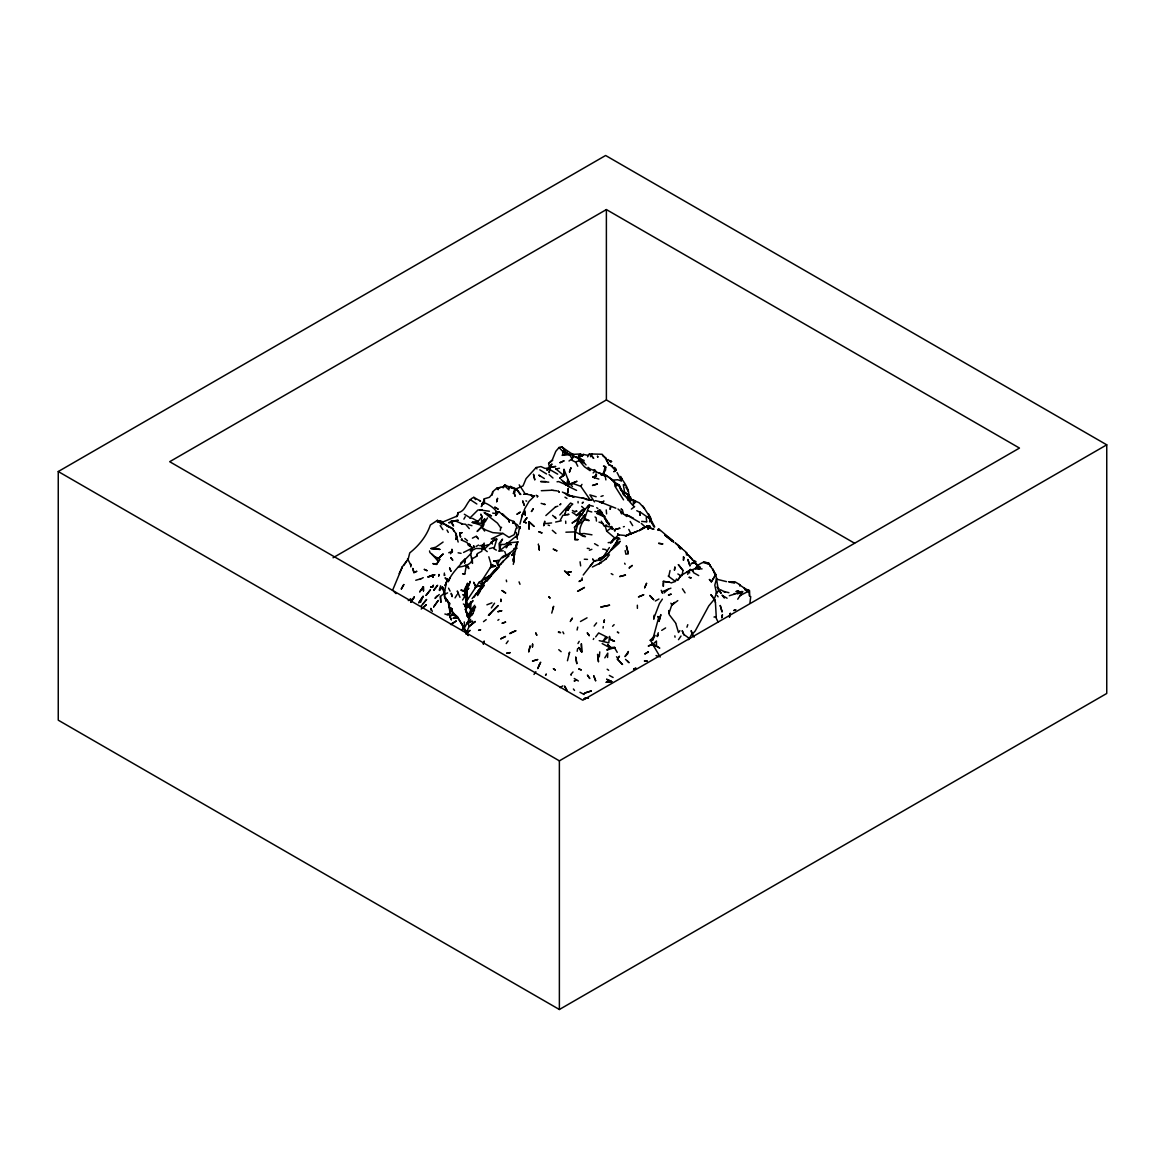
<?xml version="1.0" encoding="UTF-8"?>
<svg xmlns="http://www.w3.org/2000/svg" width="1165" height="1165" viewBox="0 0 1165 1165"><rect width="100%" height="100%" fill="white"/><g stroke="black" fill="none" stroke-linecap="round" stroke-linejoin="round"><path stroke-width="1.5" d="M451.904 552.443L451.918 549.254L452.428 551.176L450.476 553.783M578.044 501.518L578.102 502.931M467.369 588.354L467.413 583.388L467.369 588.354L468.024 584.218C462.199 588.471 466.961 595.213 462.578 599.99M446.239 600.63L445.365 597.66L448.7 602.64C446.646 598.213 442.889 598.082 444.768 592.737L440.414 596.48L440.807 602.305L440.414 596.48M492.416 544.011L491.281 542.104L493.057 541.157L484.655 548.846L481.99 546.633L483.446 546.298L483.388 549.501L483.912 547.375L481.99 546.633L484.145 543.094L484.218 549.196L487.232 551.628M564.006 469.408L563.714 475.014L559.651 478.232L563.86 475.437L564.006 469.408L568.942 482.004L567.821 479.441L566.947 485.033L577.01 481.276L569.408 484.553M461.908 539.628L461.937 538.754L461.209 539.919L466.728 542.38L470.806 546.589M455.792 533.133L456.607 537.167L455.733 539.453L456.563 536.701C457.583 534.123 450.826 527.148 452.209 528.226L440.122 521.643L449.209 527.221M663.482 582.864L663.322 586.388L663.307 581.364L669.802 582.34L663.307 581.364M749.328 592.49L749.372 591.471M607.562 657.468L607.795 653.128L604.81 657.846M432.623 575L428.065 576.923L434.982 574.767L432.623 575L432.914 577.257L432.244 575.583L427.89 576.966M444.375 573.049L444.185 575.452L445.015 575M616.023 486.038L618.178 484.946L614.96 483.781L614.843 485.98L623.552 499.872M653.798 619.387L654.06 615.28M508.712 519.59L509.265 521.949L508.712 519.59L513.852 521.454L517.231 528.138M520.129 494.484L516.284 488.761L523.012 485.936L526.085 478.626L536.089 467.544L540.909 466.582L545.045 468.432L549.662 467.864L551.948 463.99L546.807 470.223L549.662 467.864L548.599 463.466L552.356 459.724L555.792 451.336L559.04 447.506L561.88 446.705L564.355 449.078M444.724 591.194L442.394 586.854L441.418 587.815L444.724 591.194L446.195 583.257L445.219 585.427L447.608 579.151L445.03 577.927L448.248 581.568L450.04 578.029M591.966 534.822L584.131 533.512L579.311 533.905L585.485 536.628C575.714 536.293 580.738 523.9 584.262 519.765L589.228 505.362L589.388 506.644L588.442 505.421L584.102 510.605L581.597 515.469L581.757 513.707L576.806 515.381L572.263 512.411M605.785 467.121L605.552 470.019L603.339 473.704L605.203 466.597L603.499 466.058L605.785 467.121L605.203 466.597M471.199 602.567L473.063 600.601L465.345 609.615L465.84 607.781M430.715 609.95L430.861 608.407L432.332 611.377M504.722 551.511L506.193 555.312C501.227 554.278 493.465 569.641 500.965 563.947M544.521 523.697L544.754 521.192L543.691 525.779L544.521 523.697L551.598 522.954M599.757 651.876L599.291 656.842M519.24 492.446L516.284 488.761L514.085 491.018L516.532 489.3L510.663 486.475C508.115 488.179 504.722 482.82 503.833 486.475L496.712 488.251L492.678 491.761L492.489 493.669L489.416 497.309L484.247 498.824L483.46 501.999M749.983 602.742L750.726 596.553M603.091 628.095L603.266 626.581M631.357 509.105L634.59 506.644C632.435 506.848 612.047 477.985 624.105 493.523L617.29 483.664L618.178 484.946L610.926 478.713L616.707 485.441L614.96 483.781M465.01 597.164L465.956 594.514L467.485 605.465L470.587 608.072L471.243 602.014M516.197 528.153L514.158 534.735L510.59 536.526M567.763 493.086L568.287 488.368L567.253 494.484M460.525 563.234L465.097 559.084L464.587 562.957L465.097 559.084C459.301 566.54 451.656 572.699 448.248 581.568L447.608 579.151L445.219 585.427M581.757 513.707L576.369 520.507L581.757 513.707L578.597 519.051L577.724 524.148L585.078 514.682L580.986 520.012M649.633 521.876L650.172 517.508L642.891 506.047M584.262 693.408L584.131 694.5L579.981 692.272M466.772 594.296L466.116 592.839L467.034 599.582L466.757 596.116L465.286 607.082M449.748 616.358L451.321 619.751L449.748 616.358L453.957 613.693L457.714 616.955L462.316 625.183L464.486 629.814L463.233 627.28L462.068 630.483L463.233 627.28M465.476 605.611L466.757 596.116M479.558 500.542L480.577 501.154L473.791 497.324C466.291 500.309 466.553 510.998 458.078 512.687L457.699 515.396L455.952 516.546L443.079 521.92L439.977 520.755L437.385 522.269M571.607 453.578C576.427 455.806 566.656 455.049 566.787 452.268L564.734 452.821L564.952 450.447L561.88 446.705M444.768 592.737L444.681 598.082M500.28 530.57L500.702 527.818L497.47 523.143L484.232 512.789L491.499 515.906L484.465 512.702M518.236 534.822L519.153 529.012M519.925 524.119L522.692 513.634M553.04 490.436L556.987 490.815M482.499 521.993L484.669 518.949L482.601 525.735L477.126 531.458L483.664 524.978L484.669 518.949L481.232 523.274L472.247 522.386L477.97 521.469L482.048 516.59L480.766 514.158L482.121 516.867L481.349 521.265M577.17 651.293L577.636 648.541M464.981 606.514L465.199 605.188L463.393 603.98M492.096 495.14L492.678 491.761M482.237 548.613L481.786 551.234L477.475 553.535L476.674 556.229L472.291 558.763L472.466 563.409L470.645 553.826L472.189 550.273L471.534 550.725L475.888 548.453L482.237 548.613L483.446 546.298M513.692 557.962L513.328 559.52L513.911 556.943M467.456 599.8L466.961 591.529L467.398 599.844L479.092 582.282L481.538 584.524L482.383 579.893L490.349 567.617L491.281 564.792L488.819 556.768M500.717 544.434L499.567 550.725L508.45 543.866L507.459 542.905L504.372 544.477L500.717 544.434L499.508 549.662L499.115 543.502L502.537 539.133L500.615 542.672M687.656 574.301L689.68 570.369L680.739 575.67L677.462 580.388L679.312 578.219M513.168 561.413L514.566 554.103M694.136 637.124L692.243 634.284L695.214 630.964L708.786 605.887L714.087 599.567L716.97 591.762L716.373 593.436L718.456 590.873L715.82 574.491L711.349 581.83L709.441 579.529L711.349 581.83L715.82 574.491L708.524 562.899L703.238 562.244L707.898 563.947C703.325 557.016 687.466 574.462 700.442 567.166L698.17 568.87L699.32 569.073M513.299 564.37L514.231 559.666L513.707 562.244M513.284 560.875L515.032 551.729M549.88 469.597L549.123 472.67L549.865 466.932L555.763 466.51L549.356 467.573L549.88 469.597L557.671 474.14M515.847 547.419L516.634 543.4M515.658 548.686L516.517 544.288M464.719 573.733L462.592 573.777L464.748 574.345L465.985 567.355M450.695 616.766L448.452 614.45L450.156 613.154L450.797 609.95L449.938 608.785L453.957 613.693L451.845 614.771L450.156 613.154L448.117 601.606L448.7 602.64M681.918 575.685L682.952 570.777M577.738 627.09L577.083 630.017M686.942 627.207L687.787 624.702M660.191 657.045L652.211 643.531L653.623 645.774L653.055 644.099L648.264 646.051L652.589 644.201L659.769 648.09L656.478 646.007L656.448 641.012L653.055 644.099L650.245 640.255L652.575 640.182L658.618 617.756L657.744 616.533L659.958 617.989L658.982 621.411L660.846 614.596L659.958 617.989L658.618 617.756M668.783 576.282L670.05 570.53M465.578 610.169L468.738 618.076L469.335 615.484L472.568 613.78L468.738 618.076L467.544 616.809L472.131 614.785L474.606 609.776M610.227 639.206L614.392 641.332L610.227 639.206L609.47 636.41L608.829 642.847L599.218 640.648M569.234 653.711L569.598 652.152L567.457 660.744M565.986 510.416L569.802 506.688L567.923 510.314L569.802 506.688L565.986 510.416L564.909 514.901L564.719 513.445M575.364 532.696L578.102 523.274L574.462 527.235L575.364 532.696L575.131 531.881L565.899 532.201M588.5 507.824L589.417 505.275L593.291 506.265M648.002 527.643L649.313 526.187M399.187 573.588L402.318 566.947L392.518 590.466M515.309 551.162L517.653 542.089M569.015 460.99L572.059 458.864L569.612 454.612L562.36 455.34L563.54 450.753L563.03 451.7L564.734 452.821M551.744 613.096L553.623 606.31L552.822 609.004M469 585.587L470.136 581.364L469.058 584.582M477.606 595.548L480.053 591.31L477.563 593.888M573.18 454.801L572.059 458.864L573.937 456.403L573.151 454.437M622.139 479.033L621.105 477.97C625.561 484.159 631.27 492.067 627.731 499.931L629.115 495.241L626.814 494.135M474.752 605.29L470.762 610.125L467.689 616.707L465.942 609.703L467.325 616.183L469.335 615.484M496.363 550.142L493.96 548.773L496.785 539.147L491.353 538.944L502.916 533.395L509.061 537.4L510.226 536.716M598.854 479.077L592.781 477.126L595.868 475.99L596.043 473.864L596.495 474.956L594.412 477.767L596.495 474.956M640.124 512.411L640.168 515.323L640.124 512.411L636.774 510.692M484.596 531.065L482.077 527.57L482.601 525.735L472.247 522.386M538.201 544.871L538.448 544.055M451.874 610.285L452.282 608.916L449.311 607.387L452.282 608.916L451.19 611.64M619.911 539.147L618.44 537.88L615.644 543.662L618.863 538.303L613.664 538.798L610.62 543.108L618.367 534.822L617.639 533.745L619.008 535.39M439.234 590.174L440.632 585.806M476.674 556.229L477.359 554.089L476.354 556.389M483.315 643.939L484.247 641.041L483.329 643.925M432.943 586.592L433.409 585.15L432.594 587.131L430.642 587.087L432.594 587.131M450.884 522.255L451.234 521.206L458.078 520.333L451.234 521.206L453.549 526.012L450.884 522.255L448.685 522.721L455.617 520.813M627.658 653.798L628.401 651.512L624.964 656.565L627.484 654.016M716.664 578.16L714.8 585.179L716.504 593.043M456.709 516.707L458.078 512.687M522.939 513.488L521.803 516.809L523.595 511.581M581.466 580.228L582.238 579.762L579.034 581.51L581.466 580.228L582.238 577.927M680.244 577.141L680.739 575.67M657.118 635.988L658.298 632.755M577.316 519.27L572.015 523.07L578.597 519.051L576.078 525.823L577.287 524.731L574.462 527.235M606.849 459.986L602.159 454.263L591.878 454L591.5 454.991L589.708 453.811L587.655 455.326L583.345 454.408L578.393 456.17L580.636 453.957L581.568 455.544L579.617 457.496M537.283 497.164L537.706 496.057M467.66 605.305L466.641 606.805L467.66 605.305L467.136 606.659L468.024 606.135L470.587 608.072M566.787 452.268L566.117 453.942L562.36 455.34M489.679 575.568L487.203 578.568L494.674 569.976M524.672 508.843L529.114 501.3L533.803 496.741L532.827 496.698M420.55 602.378L423.099 596.32L418.818 602.698L423.099 596.32M577.738 521.119L578.597 519.051M653.958 617.945L659.434 603.572L662.39 599.116M582.748 454.976L582.136 456.36L583.345 454.408M585.092 509.586L581.655 506.425M593.305 639.469L593.771 638.435M670.982 582.981L675.38 581.437L676.486 579.005M502.916 533.395L492.853 532.653L485.572 529.915L482.077 527.57L483.388 524.832M483.388 502.304L481.32 506.586L482.834 503.411L483.81 503.819C481.291 499.596 499.814 510.008 496.494 514.61L495.518 515.338L498.984 511.712L509.353 520.566M465.811 633.891L469.073 626.581L475.174 621.528L470.442 625.066M609.455 554.817L606.033 558.982L599.13 563.816L601.3 562.506L592.344 567.02M590.509 456.695L591.878 454M509.323 553.36L507.197 555.05L514.959 549.05M652.575 640.182L655.123 635.406L650.245 640.255M617.96 658.152L617.406 659.172L622.474 664.414L617.406 659.172L619.445 656.201L617.96 658.152L616.518 656.783M577.971 643.531L579.209 641.347M463.903 519.124L465.257 516.721M590.014 499.639L580.811 486.344L581.976 484.363M466.801 623.77L467.937 621.775L472.524 621.193L466.801 623.77L470.675 619.285M631.212 500.528L630.44 497.033L623.959 491.645L624.382 490.931M474.81 588.223L475.742 586.694M505.028 485.179L503.091 487.669L504.707 484.902M688.573 639.672L691.995 633.833L691.194 630.6L692.243 634.284M439.802 590.538L441.418 587.815M485.106 521.949L487.509 517.901M439.977 520.755L440.909 522.109L437.399 520.347L430.351 525.007C426.579 536.177 418.89 545.628 409.745 552.88L408.274 558.807L401.619 567.777M507.984 544.798L506.207 547.783L508.45 543.866L509.425 544.798L507.037 543.138L511.071 544.565L507.037 543.138M483.679 586.053L484.291 585.048L476.966 594.485L482.558 587.451M455.034 597.907L457.073 594.601M503.091 487.669L503.833 486.475M608.174 542.672L611.552 542.22L613.664 538.798M570.238 621.513L572.394 618.091L571.156 620.057M605.873 636.745L602.873 641.507L607.62 637.459L598.664 632.944L595.679 636.876M609.397 547.565L602.713 557.656L609.062 552.458M489.431 548.628L493.64 547.535M436.613 564.311L439.875 559.287L436.234 564.442L432.827 563.583L436.613 564.311L434.647 564.151M584.102 510.605L582.369 513.43M496.479 511.508L495.416 513.095L496.698 511.799L498.984 511.712M485.718 580.767L477.767 591.572L485.718 580.767L481.538 584.524M494.543 603.193L491.368 607.897M411.274 601.431L414.318 596.975L410.663 602.29L414.318 596.975M513.852 521.454L512.644 523.245L514.333 522.896L517.478 524.891L519.663 528.386M474.111 597.194L477.271 592.344L472.087 598.621M573.005 671.987L570.69 674.637L571.229 675.249M468.927 604.533L470.98 601.562M583.214 575L594.194 561.049L596.655 560.278M533.992 674.448L535.871 671.724M678.496 639.672L681.001 636.046M737.736 599.218L742.571 591.66L739.076 592.446M587.568 456.855L589.708 453.811M560.365 519.983L562.913 515.294L569.001 514.333L566.831 514.697M403.833 565.287L406.614 561.413M506.222 643.59L508.144 640.925M615.965 542.774L608.043 554.161M470.267 551.03L472.568 547.943L463.568 552.443M592.781 477.126L595.868 475.99M549.356 467.573L551.293 464.995M465.345 609.615L467.849 606.149M523.769 521.905L526.9 517.857L523.769 521.905L526.362 522.983L525.066 522.255M594.135 626.071L596.582 622.896M627.178 497.076L635.755 501.605L633.061 504.387L635.755 501.605L634.139 500.979L633.003 502.028M679.894 630.687L678.511 632.479L675.846 623.61M615.164 529.449L619.751 528.24L615.164 529.449L614.858 531.211L614.232 530.148M590.174 566.088L592.723 562.841M585.019 698.49L584.218 698.621L588.398 697.879L584.218 698.621M436.831 596.145L435.011 598.402L439.263 594.514M466.83 606.426L469.349 604.737L466.058 604.781L469.888 604.082L467.718 606.586M555.822 506.6L545.861 515.556M423.07 603.776L426.638 599.465L421.249 605.887M491.135 575.597L497.251 568.214L494.149 571.942M492.562 573.238L497.499 567.544L495.591 569.627M606.237 509.95L606.586 513.911M593.16 472.946L595.038 470.806L589.374 468.796L588.092 467.34L590.145 469.757M489.504 614.144L488.514 615.28L498.052 605.625L488.514 615.28L490.611 613.139M468.738 618.076L472.568 613.78L469.277 613.576L467.325 616.183L465.985 609.572M559.841 514.974L570.53 503.032L572.772 504.066L568.899 507.663M611.552 542.22L615.266 538.172L618.863 538.303M675.685 623.071L669.22 614.625L668.768 610.547L668.972 613.212L671.695 605.276L677.797 600.601M506.396 557.758L508.916 555.72L502.45 562.025M492.314 574.243L499.377 566.874M613.169 480.126L617.683 479.747L621.353 480.941M642.221 529.041L643.531 527.658L648.264 526.638L643.531 527.658L640.255 529.726M500.062 564.632L503.469 561.108L498.605 566.059M612.557 626.275L614.144 624.644M489.402 511.246L479.762 509.979L482.237 509.688L477.898 510.022L469.874 518.061M664.065 592.956L668.2 589.228M464.966 559.651L470.791 553.739M468.17 543.807L470.354 544.71L468.199 544.055M422.604 608.13L426.288 604.679L421.22 609.047M576.806 515.381L582.544 509.629L585.165 509.411M688.093 571.928L689.68 570.369L686.869 572.496L690.656 569.467L693.481 571.593L691.864 569.903L690.729 570.588L690.656 569.467M438.826 558.166L443.224 553.914L438.113 558.632L438.826 558.166L435.186 557.016L429.929 552.545L429.521 550.928M576.398 515.673L582.456 510.008M612.586 549.079L619.125 543.152M582.311 503.076L583.316 502.173L582.296 503.032M600.15 560.787L607.431 554.336M410.721 598.708L408.274 600.572M466.874 633.003L470.078 630.338L468.345 631.75M670.894 603.193L671.768 604.766L674.637 602.392M475.174 621.528L469.073 626.581L467.937 621.775M560.511 504.212L559.768 504.809L560.918 503.935M749.488 590.801L739.833 595.621M448.452 614.45L450.054 613.169L447.185 614.654L450.156 613.154M508.188 488.441L510.663 486.475M484.218 549.196L483.3 544.987L479.791 545.759M548.599 463.466L552.705 460.277M481.64 503.892L484.524 501.678L484.247 498.824M601.562 502.858L603.965 501.023M601.373 503.003L603.426 501.46M483.504 621.659L486.198 619.634M610.795 550.433L612.251 549.356M561.457 476.689L563.54 475.247M467.019 606.208L469.888 604.082M479.092 582.282L489.562 575.889L482.397 579.879M497.863 620.261L498.94 619.489M498.067 566.03L496.203 561.472L493.785 561.064L498.766 560.409M671.768 604.766L673.763 603.339M560.234 687.656L562.739 685.865M578.262 524.41L582.733 521.221M443.093 542.045L435.928 547.128L430.948 548.526L439.831 549.399L430.948 548.526M689.156 577.17L691.282 577.942L689.287 577.549M451.044 624.644L456.389 620.901L450.549 624.309M502.523 557.846L506.193 555.312M603.863 525.648L606.674 525.226L605.174 525.866L606.688 531.124L612.12 527.439L611.975 528.968L612.12 527.439L603.863 525.648L601.315 521.177M559.04 447.506L563.03 451.7L564.952 450.447M459.753 533.089L461.952 532.682L459.753 533.089L460.554 537.138L460.044 532.9M500.702 527.818L501.576 527.264M661.705 630.381L665.594 627.935M516.386 547.317L513.867 548.832L517.129 548.249M607.504 649.633L610.314 647.958L614.96 647.565L606.805 650.055L610.314 647.958L607.577 644.347L610.984 647.624L614.96 647.565L610.984 647.624M496.785 539.147L491.281 542.104M630.265 533.337L625.561 536.089L637.969 530.949L625.314 535.784M58.25 471.534L605.625 155.498L1106.75 444.826L1106.75 693.466L559.375 1009.502L58.25 720.174L58.25 471.534L559.375 760.847L1106.75 444.826M606.382 209.569L169.682 461.704L582.777 700.194L1019.477 448.074L606.382 209.569L606.382 399.945L333.059 557.758M508.377 488.616L511.246 486.97M476.092 546.443L478.553 545.06M580.461 621.498L587.029 617.829M655.356 601.009L658.909 599.014M496.712 488.251L498.198 489.693L497.557 488.339M419.924 579.413L423.23 577.636M447.578 592.869L444.506 594.514L442.394 586.854M472.407 538.157L475.611 536.512M541.317 490.713L551.671 490.247M481.99 546.633L488.208 544.754M602.582 557.249L598.504 558.807L607.14 554.991M507.459 554.933L509.964 553.681L505.625 555.72M737.576 593.669L742.12 591.441L737.693 593.597L740.066 592.708M633.556 669.307L635.988 668.128L633.92 668.812M413.866 572.612L416.677 571.36L413.866 572.612L412.789 568.404L413.837 572M670.909 588.179L661.968 591.82M448.758 552.749L452.428 551.176M563.03 451.7L564.996 450.928L563.7 448.263L573.471 454.962M486.912 604.824L491.965 602.844M589.403 550.259L591.864 549.312M605.086 559.346L606.033 558.982M600.98 496.436L603.15 495.693M691.864 569.903L698.723 567.268L697.85 566.219M733.644 610.547L735.931 609.776L734.125 610.358M497.047 488.63L500.557 487.48M555.428 506.95L557.86 506.163M594.194 561.049L592.737 559.171L594.194 561.049L600.004 559.972L598.446 559.739M570.704 484.203L573.005 483.504L580.869 486.358M648.279 526.784L649.895 526.303L646.284 526.565L650.114 526.26M415.759 580.272L420.696 578.83M623.391 526.828L624.324 526.565M576.457 461.617L582.15 459.986L577.753 457.423L583.476 462.767L579.398 460.787L584.451 466.772L590.072 470.66M729.29 595.737L740.765 592.199M490.349 567.617L495.576 566.205L491.281 564.792L495.576 566.205L491.979 566.117M574.665 511.668L576.719 511.187L574.665 511.668L572.423 510.488M596.917 513.503L601.795 512.382L596.917 513.503L604.009 516.721L603.528 515.731M555.647 522.037L561.239 520.813M565.506 485.091L573.005 483.504M738.275 590.946L735.931 591.587L738.887 591.179L737.197 591.354M555.909 468.971L559.462 468.272M473.864 547.448L473.616 545.701L474.432 547.346M458.296 567.166C464.049 566.408 473.776 564.239 471.607 557.351M557.045 481.8L558.574 481.538L567.588 485.397L563.103 481.32M739.95 595.519L740.955 595.359M588.442 505.421L589.417 505.275M737.751 592.65L742.775 591.893M466.582 605.582L467.485 605.465M571.433 454.481L580.636 453.957M628.284 553.87L625.867 554.191L625.154 550.594M493.785 561.064L498.649 560.452M518.236 541.856L507.78 543.05L517.624 534.939L516.022 537.298L516.852 535.594L516.226 532.42M646.284 526.565L648.585 526.303M605.887 479.907L604.999 474.781L607.198 476.208L601.155 474.781L607.198 476.208L602.96 473.296L606.921 476.237L594.907 471.446M746.692 590.597L749.343 590.48L749.532 596.029L749.343 590.48M597.718 510.532L600.732 510.343M734.154 593.64L735.144 593.582M498.576 551.06L503.295 550.841M713.985 617.042L716.257 616.955L715.412 602.159M481.32 526.362L482.077 527.57M457.947 618.236L452.981 618.295L457.889 618.134L461.427 623.595M739.557 584.524L739.79 585.718L739.557 584.524L734.882 581.743L728.635 581.743L734.576 583.126M627.44 497.237L630.571 497.222M698.17 568.87L702.073 568.884M625.052 535.492L618.367 534.822M551.831 490.247L553.055 490.276M641.697 521.367L646.721 521.905M545.715 481.553L540.618 481.538L548.759 482.15M584.306 559.229L587.466 559.389M726.509 581.626L717.189 579.325M472.568 613.78L469.277 613.576L468.417 620.799L464.631 627.615L464.267 621.921M601.999 512.527L594.849 511.522M527.396 494.324L534.604 496.028M587.247 548.336L589.213 548.555M558.457 632.362L560.598 632.653L558.472 631.809M454.743 615.018L452.326 614.654L457.481 617.377M602.669 549.094L605.669 549.56L606.965 551.103M595.344 500.601L602.29 502.363M686.302 554.846L688.733 555.268M586.709 499.712L589.781 500.251M458.122 552.807L461.063 553.331M492.693 513.095L494.441 513.416M728.911 592.679L724.004 591.5L725.038 592.169L720.48 589.694M591.776 511.988L587.597 510.78M569.423 454.568L566.117 453.942L569.612 454.612M744.653 589.548L748.702 590.422L744.231 588.165L746.212 590.131M569.568 486.475L567.603 486.009L576.573 490.392M584.262 519.765L589.155 520.595L584.146 518.265M582.223 497.892L586.286 498.911M516.532 489.3L511.45 488.004L516.284 488.761M599.014 501.532L615.819 508.188M587.291 499.144L571.054 495.868M444.884 614.013L447.375 614.712M544.273 504.27L545.176 504.532L541.157 503.382M596.174 496.756L589.869 494.892L594.485 501.882M534.371 496.29L530.92 495.256L533.046 496.989M468.053 524.483L471.927 525.692M648.191 527.381L653.944 529.245L648.454 527.468M599.028 522.138L602.917 523.464M579.893 534.109L574.782 531.866M548.132 525.066L549.487 525.546M472.509 518.352L477.97 521.469M577.636 458.049L584.16 460.437M656.041 655.56L658.909 656.623M525.939 500.863L526.682 501.154M648.585 517.624L649.895 518.148M716.257 616.955L715.499 616.649L718.048 621.979M456.039 521.221L462.243 523.828L461.486 523.959L465.578 524.25L469.291 528.604M599.101 472.772L607.198 476.208M573.937 456.403L582.15 459.986M562.389 492.067L569.001 495.431L565.069 493.217M569.423 495.241L573.879 497.207L572.277 496.494M448.685 526.9L452.734 528.764M576.165 456.797L581.524 460.437M652.589 644.201L656.478 646.007M634.809 502.421L633.483 500.12L639.381 502.916L644.507 508.493M606.615 475.699L611.698 479.252L610.926 478.713M609.703 639.075L614.392 641.332M601.067 514.26L605.188 516.634M549.123 474.621L552.967 478M598.096 545.73L594.572 543.691M671.302 540.662L673.603 541.827L668.142 536.992L670.457 539.075M571.826 460.19L575.728 462.185L577.767 466.218M546.56 473.966L539.817 469.83M618.775 632.828L617.319 632.071L618.367 632.653M602.174 643.575L610.314 647.958M468.17 545.176L473.092 547.856M609.353 675.409L613.11 677.477M671.462 540.647L673.603 541.827M694.063 560.511L696.029 561.705M639.498 522.284L625.896 514.551L631.11 516.91M632.173 517.508L633.381 518.177M650.172 517.508L648.148 516.372L654.016 527.017M693.335 572.539L698.709 575.597M723.29 596.043L727.077 598.213M606.382 399.945L854.557 543.225M611.217 573.631L612.936 574.651M578.408 459.054L584.218 462.52L583.519 462.097M578.379 680.972L574.258 678.496M677.87 573.966L680.811 575.728M596.698 507.722L597.849 508.435M552.603 515.367L556.04 518.44L554.657 516.619M544.375 478.567L538.754 475.102L540.575 476.427M564.967 497.178L566.962 498.416M739.6 584.888L745.28 588.806M393.654 591.296L396.042 593.611M606.674 531.124L615.207 538.317M668.215 576.063L675.38 581.437M608.698 670.283L607.169 669.234M664.967 535.434L673.152 540.982M729.989 581.728L731.169 582.529M622.197 509.775L621.047 509.003L622.445 510.037L623.493 514.085M595.053 516.983L596.16 517.741L596.422 521.075M508.61 519.444L502.1 513.634L504.037 515.614M464.34 514.246L471.17 518.41M640.007 511.916L650.245 519.08M481.232 523.274L483.664 524.978M687.86 637.357L683.899 634.517L682.195 630.658L683.797 634.823M623.959 491.645L629.013 495.343M536.25 495.227L537.72 496.29M602.494 455.53L606.193 458.209M659.201 529.857L660.191 530.599M607.14 476.077L612.033 479.776M622.824 513.459L626.814 516.503M446.734 525.59L447.899 526.478M716.839 587.102L719.169 588.922M555.822 468.927L563.86 475.437M683.127 549.632L687.073 553.025M431.574 553.943L437.851 560.685L435.186 557.016M558.763 649.691L561.137 651.686M464.791 538.478L467.471 540.72M671.812 540.036L660.22 530.133M609.178 524.731L604.358 517.828L608.217 523.347M552.327 530.308L555.938 533.439M624.746 495.198L622.94 493.625L624.688 495.707M617.989 509.003L621.163 511.799M564.078 482.499L567.078 485.121L567.821 479.441L569.408 484.087M698.345 565.826L694.267 562.2L699.379 566.773M745.192 589.694L747.348 591.631M641.303 523.405L645.774 527.439M437.399 520.347L441.899 524.803M561.064 479.499L567.588 485.397M505.668 486.795L509.032 489.868M476.849 503.994L470.223 499.625M571.025 485.135L572.466 486.504M625.547 659.375L629.056 662.725L627.484 661.006M458.253 593.801L457.292 590.99L459.971 597.31M624.091 484.349L625.008 485.252M625.823 487.188L628.328 491.295L628.27 490.232M566.146 688.879L567.035 690.685L564.501 686.039L566.438 689.17M608.13 459.505L610.868 462.316M685.85 552.807L691.02 558.239M596.495 472.029L594.252 469.597L595.519 470.995M606.106 521.279L609.397 524.92L609.28 523.26M583.257 461.791L586.039 464.937M450.797 609.95L453.957 613.693M678.001 545.54L680.447 548.933L679.064 546.836M688.515 571.433L689.724 572.889M449.938 608.785L450.811 609.878M606.834 521.702L608.421 523.668M627.513 497.135L630.527 500.921M475.582 499.61L473.791 497.324M574.534 690.437L573.398 688.996M519.896 493.217L520.842 494.426M633.483 500.12L634.517 501.474M599.451 509.746L600.47 511.1M724.31 598.024L722.14 595.14L722.897 596.145M617.232 652.342L614.436 647.58M519.182 484.858L524.818 493.319M440.181 525.633L442.904 529.667M691.995 633.833L693.597 636.294M682.428 588.82L685.064 592.854M717.218 595.475L718.091 596.815M536.089 467.544L536.949 468.898M453.913 531.08L452.865 528.866M605.378 518.148L608.378 522.852M617.057 472.509L621.265 480.635M630.149 521.454L632.682 525.633M709.281 564.224L710.635 566.612L708.524 562.899M620.697 476.412L622.081 479.165M446.981 530.017L448.263 532.376M648.454 513.692L651.06 518.673M562.855 631.867L563.816 633.731M628.794 529.449L631.124 533.949M601.795 512.382L604.009 516.721M448.569 588.165L450.083 591.15M463.233 627.484L466.466 633.906M407.561 558.705L411.012 565.622L410.648 563.904L410.779 566.86M714.087 599.567L715.441 602.363M624.644 563.234L625.124 564.253M469.204 606.79L470.762 610.125M712.732 569.073L715.121 574.447L712.762 569.088M661.21 590.335L662.463 593.335M483.912 547.375L484.509 548.832M519.051 581.874L519.998 584.291M651.949 523.056L650.055 518.148L654.73 526.842M444.884 597.82L445.991 600.703M524.308 505.188L522.677 500.863L524.235 505.508M458.151 542.045L455.806 533.585M483.3 502.071L483.81 503.819M506.294 580.068L506.629 581.699M449.777 609.295L448.918 603.339M623.304 484.64L624.309 490.421M674.841 635.872L675.045 637.197M580.651 565.884L580.068 561.807M516.896 535.696L517.347 539.191M432.623 574.869L432.914 577.257M646.226 517.624L646.677 521.571M688.486 638.143L688.573 639.104M565.782 523.405L565.666 521.148M637.357 605.218L637.401 608.363M559.375 760.847L559.375 1009.502M423.376 586.752L423.448 590.859L423.376 586.752L419.779 591.791L423.376 586.752M529.114 521.833L529.056 529.026L529.114 521.833L534.021 526.347L529.114 521.833M575.743 657.235L576.806 663.555L575.743 657.235M575 533.468L574.782 539.555L577.986 539.613L574.782 539.555L575 533.468M500.95 599.8L500.892 601.548L500.834 599.058L500.95 599.8M621.586 512.513L621.542 513.881L620.974 511.901L621.586 512.513M445.904 599.917L445.875 600.732L445.904 599.917M674.885 567.166L674.462 570.122L674.885 567.166M532.594 644.143L532.463 646.983L532.594 644.143M648.41 527.73L648.119 529.172L648.41 527.73M721.732 617.625L722.446 614.829L721.732 617.625M610.533 507.066L610.227 509.323L610.533 507.066M449.617 603.252L449.195 606.251L449.617 603.252M439.059 574.549L438.739 575.932L439.059 574.549M519.969 526.74L519.634 528.793L519.969 526.74M604.417 619.984L603.892 622.416L604.417 619.984M683.913 557.613L683.447 560.307L683.447 556.666L683.913 557.613M729.581 616.183L729.392 617.188L730.324 613.183L729.581 616.183M466.058 591.15L465.228 595.14L464.398 590.64L468.024 584.218L466.058 591.15M530.06 646.124L528.793 651.759L530.06 646.124M657.613 635.478L657.38 636.556L658.021 634.532L657.613 635.478M497.542 498.431L496.712 501.693L497.542 498.431M514.318 552.181L513.517 554.817L514.318 552.181M570.908 467.922L569.496 471.956L570.908 467.922M646.56 583.388L644.653 587.728L646.56 583.388M539.439 664.516L537.735 668.594L540.677 662.201L539.439 664.516M475.83 586.694L480.257 585.791L475.801 586.781L473.762 582.384L475.801 586.781M512.454 554.322L511.828 555.501L513.765 552.181L512.454 554.322M545.584 675.219L546.181 674.215L545.584 675.219M403.804 584.568L401.328 588.937L403.804 584.568M533.337 508.712L531.458 511.464L533.337 508.712M480.533 589.606L483.373 585.704L480.533 589.606M491.936 574.229L489.635 577.665L491.936 574.229M491.543 574.563L489.184 577.825L491.543 574.563M435.564 587.772L433.759 590.378L437.618 585.281L435.564 587.772M438.156 600.543L433.671 606.892L438.156 600.543M430.395 589.854L426.099 595.33L430.395 589.854M468.024 588.951L467.019 590.16L468.854 588.296L468.024 588.951M475.509 607.082L469.859 613.343L475.509 607.082M490.247 576.937L486.489 581.277L490.247 576.937M514.813 491.907L513.357 493.276L514.813 491.907M630.236 567.064L629.056 568.069L632.318 565.418L630.236 567.064M668.521 595.009L671.04 594.194L668.521 595.009M617.625 543.21L614.203 545.846L620.304 541.317L617.625 543.21M612.222 465.694L611.538 466.015L615.702 470.456L613.94 471.607L615.702 470.456L611.538 466.015L612.222 465.694M658.123 529.493L658.895 528.997L658.123 529.493M517.085 514.144L520.158 512.207L517.085 514.144M648.322 651.847L644.959 653.885L648.322 651.847M584.408 587.51L577.622 591.354L584.408 587.51M646.75 526.318L639.265 530.614L646.75 526.318M511.843 632.435L509.731 633.6L515.964 630.687L511.843 632.435M505.435 636.527L500.804 638.799L505.435 636.527M576.442 679.967L574.33 680.957L576.442 679.967M563.86 460.903L559.826 462.738L563.933 460.903M692.36 563.219L691.078 563.758L693.757 562.651L692.36 563.219M640.269 596.189L638.449 596.946L643.808 594.718L640.269 596.189M464.398 590.64L463.015 591.179L460.83 590.058L464.398 590.64M532.536 661.065L537.618 659.565L532.536 661.065M597.354 484.014L592.577 485.426L597.354 484.014M505.537 622.125L502.231 623.173L505.537 622.125M591.165 690.991L585.092 692.927L591.165 690.991M500.222 611.057L497.775 611.727L501.882 610.708L500.222 611.057M571.2 571.767L566.467 572.641L564.53 570.937L569.467 575.321L566.467 572.641L571.2 571.767M625.445 575.073L619.78 576.529L625.445 575.073M480.533 629.843L478.611 630.323L480.533 629.843M609.499 605.218L600.965 607.009L609.499 605.218M611.669 681.554L606.208 682.282L611.669 681.554L606.688 679.297L611.669 681.554M506.659 653.259L510.124 652.633L506.659 653.259M588.675 499.494L591.689 500.033L588.675 499.494M484.946 578.801L484.159 578.845L486.227 578.961L484.946 578.801M527.119 494.251L523.973 494.222L527.119 494.251M647.274 661.181L644.493 660.948L647.274 661.181M662.667 543.909L658.662 543.356L662.667 543.909M570.428 495.839L567.326 495.314L570.428 495.839M581.204 669.89L578.903 668.987L581.204 669.89M611.567 461.427L609.863 460.976L611.567 461.427M541.885 532.871L538.944 531.837L541.885 532.871M611.96 465.884L608.989 464.908L606.295 459.724L609.062 464.922L611.96 465.884M464.791 595.359L462.84 594.674L464.806 595.417M424.366 569.408L426.987 570.646L424.366 569.408M468.155 566.467L465.272 565.171L468.869 568.637L468.155 566.467M556.768 550.783L553.171 549.094L556.826 550.812M497.994 509.09L494.892 507.241L497.994 509.09M502.028 590.568L505.61 592.985L502.028 590.568M665.259 535.099L670.21 539.526L665.259 535.099M555.224 669.962L553.448 668.725L555.224 669.962M677.418 544.681L675.132 542.832L682.486 549.021L677.418 544.681M696.685 564.734L694.806 563.088C692.345 556.812 699.422 569.481 694.209 561.647L696.685 564.734M612.95 528.852L611.217 526.522L612.95 528.852M559.127 492.038L558.326 491.208L559.127 492.038M652.385 598.271L649.779 595.49L653.813 599.829L652.385 598.271M616.227 469.641L614.29 467.515L616.227 469.641M593.582 458.311L591.82 456.025L593.582 458.311M549.924 597.951L548.773 596.684L549.967 598.009M468.184 635.493L461.719 623.683L468.184 635.493M478.305 538.711L476.267 536.308L478.305 538.711M452.675 560.088L450.942 557.86L452.675 560.088M658.473 530.337L657.919 529.653L658.473 530.337M682.85 570.268L678.409 564.676L682.85 570.268M692.243 559.506L689.695 556.317L693.059 560.554L692.243 559.506M714.189 598.985L710.868 594.616L715.121 600.325L714.189 598.985M588.485 634.43L587.218 632.755L589.301 635.784L588.485 634.43M587.976 675.846L587.422 675.088L589.781 678.496L587.976 675.846M581.699 651.73L578.728 647.449L581.772 652.313L581.364 643.721L581.699 651.73M696.728 564.821L696.131 563.962L697.136 565.462L696.728 564.821M719.999 591.602L719.067 590.218L721.135 593.335L719.999 591.602M722.052 611.741L720.261 605.552L722.052 611.741M597.514 456.331L597.834 457.029L597.514 456.331M536.759 635.158L535.842 633.046L536.759 635.158M626.377 545.904L628.066 552.924L626.377 545.904M621.149 489.693L619.11 484.858L621.149 489.693M688.966 563.103L687.86 559.448L690.029 565.986L688.966 563.103M450.913 571.214L449.617 568.01L450.913 571.214M595.635 680.71L593.786 675.86L595.635 680.71M451.481 594.165L451.204 593.291L452.122 596.669L451.481 594.165M515.032 496.072L513.911 491.979L515.032 496.072M525.284 515.017L524.512 511.799L525.284 515.017M534.764 479.718L533.512 474.417L534.764 479.718M539.308 549.953L538.783 545.817L539.308 549.953M524.6 512.352L524.41 509.746L524.6 512.352M598.461 661.633L597.616 654.482L598.461 661.633"/></g></svg>
